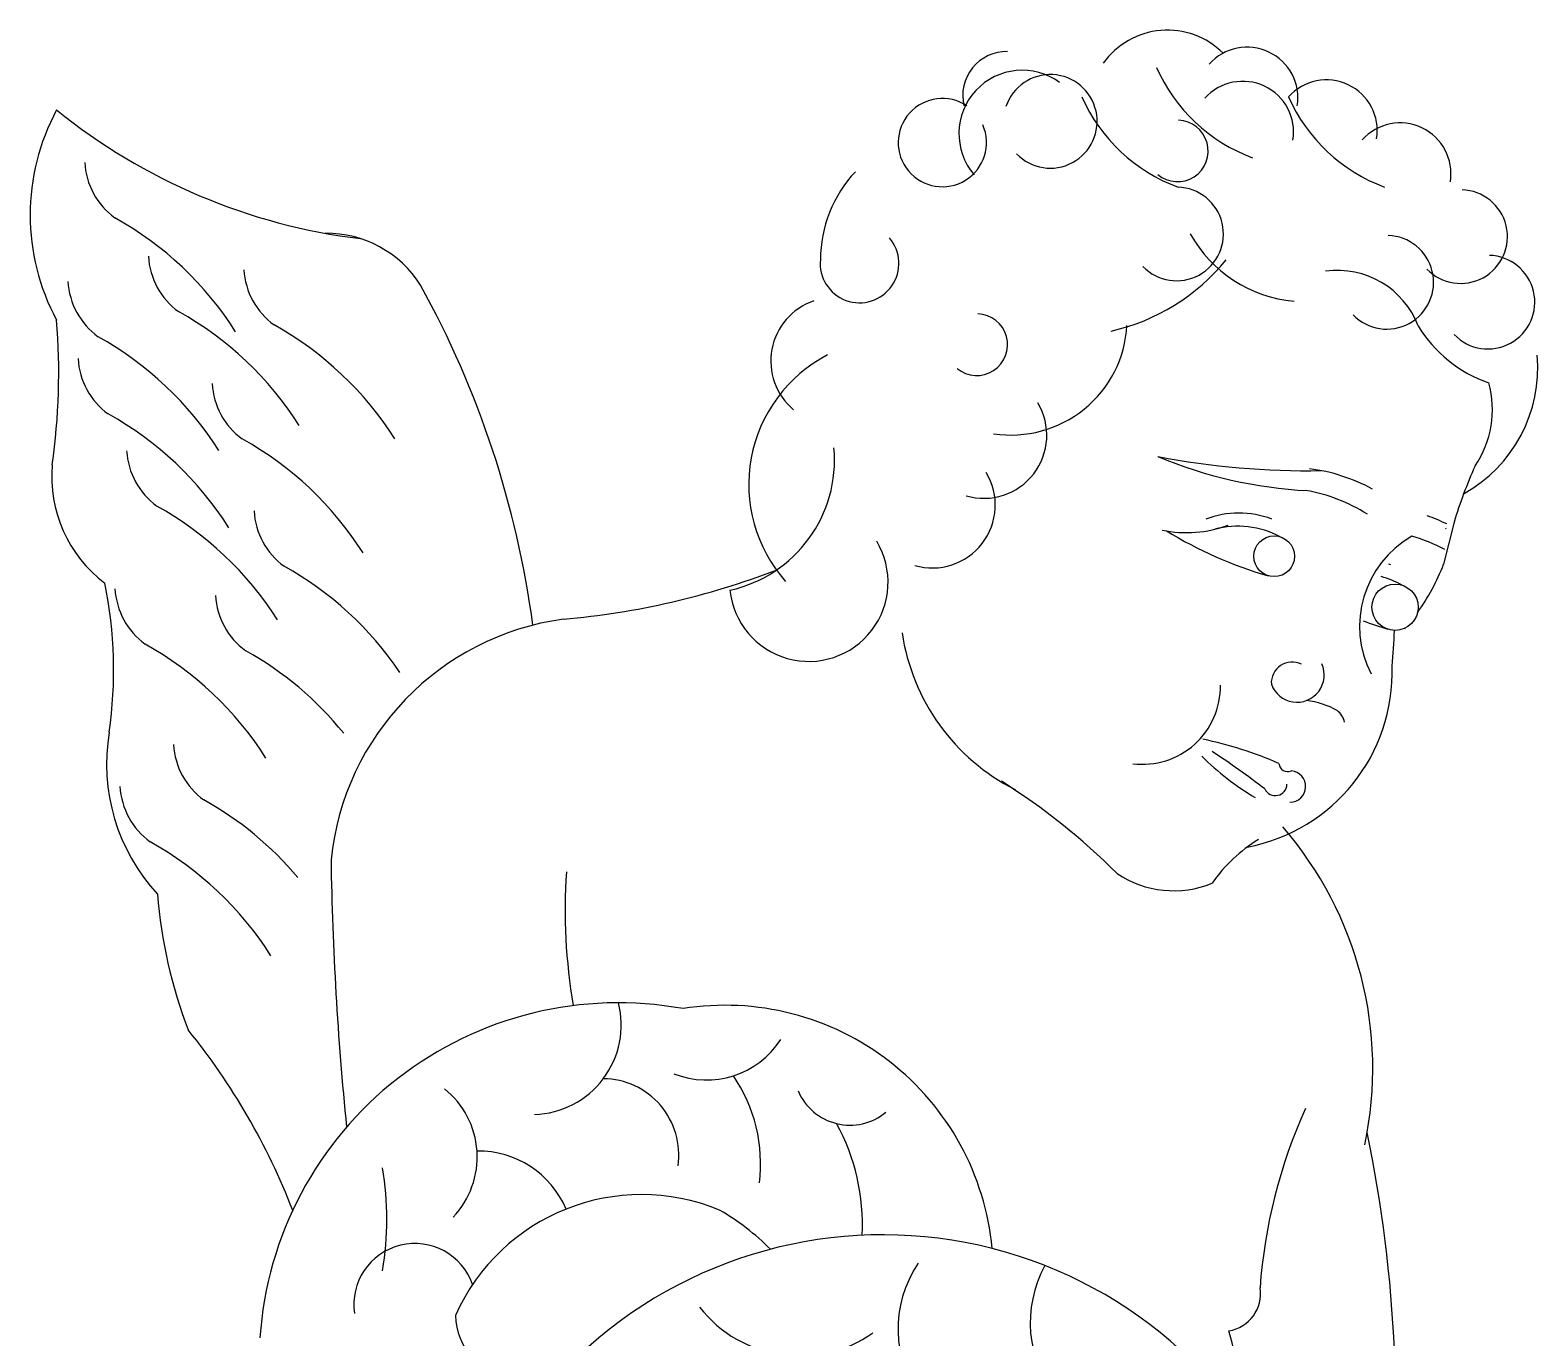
# Model space of a CAD drawing. Header units: inches. Extents: x 6.9 to 49.4, y 11.8 to 36.5.
# Drawn here: x 43.2812 to 43.3746, y 26.0121 to 26.0931 of the extents above; entities that cross this region are included whole.
import ezdxf

# ---------------------------------------------------------------- set-up
doc = ezdxf.new("R2010")
doc.units = ezdxf.units.IN
doc.header["$MEASUREMENT"] = 0
doc.layers.add('1', color=1, linetype='Continuous')

msp = doc.modelspace()

# ---------------------------------------------------------------- linework, layer by layer
at = {"layer": '1'}
msp.add_line((43.3694487386634, 26.06260755680638), (43.36880029391212, 26.06000509812226), dxfattribs=at)
for centre, radius in [((43.35830102723738, 26.06049923079923), 0.001263286595730996), ((43.36578852918645, 26.05733959485157), 0.001434297187708757)]:
    msp.add_circle(centre, radius, dxfattribs=at)
for centre, radius, start, end in [((43.35168336474052, 26.08821736745382), 0.004886276643862549, 45.06931349635477, 144.5525785100673), ((43.34173565197451, 26.08904665704837), 0.002736474240162027, 89.03711024595052, 193.4738921961266), ((43.35662334857223, 26.08890174744671), 0.003149194065769767, 350.9570671116953, 138.2564025305382), ((43.34268700590072, 26.086693493525), 0.003923563324128176, 53.74105956696184, 220.5829082933634), ((43.36061230444064, 26.09505949849632), 0.01051468764028458, 203.9279007213586, 249.6542639888599), ((43.34442874582199, 26.08745020385619), 0.002901106660742529, 223.8573073587574, 161.3915935695901), ((43.35635445665283, 26.08678328237808), 0.003149194065769767, 350.9570671116953, 138.2564025305382), ((43.36153973012878, 26.08687080819005), 0.003149194065769767, 350.9570671116953, 138.2564025305382), ((43.33773929814523, 26.08613395751241), 0.002736474240162027, 56.16104172384977, 23.59524383893891), ((43.35599684880761, 26.09323207142667), 0.01051468764028458, 203.9279007213586, 249.6542639888599), ((43.36880103547772, 26.09323215413975), 0.01051468764028458, 203.9279007213586, 249.6542639888599), ((43.2949825497595, 26.0816458255497), 0.0137687310579002, 151.7510215581649, 208.2489784418351), ((43.30613668288751, 26.11690205896526), 0.03698720418690987, 230.9876501133341, 263.0881698995725), ((43.35229838572157, 26.08562215713688), 0.001908011577483184, 230.4781899896101, 87.84986782417246), ((43.36610730367428, 26.08420377407243), 0.003149194065769767, 350.9570671116953, 138.2564025305382), ((43.28912767071923, 26.0851535457398), 0.004540554384552532, 183.1622512971354, 234.0708410800736), ((43.33822396376816, 26.07883814126332), 0.008044036094861698, 136.9322388919071, 179.6703785801784), ((43.35225470552867, 26.08047355610257), 0.002901106660742529, 223.8573073587574, 88.29431733626566), ((43.3698533233506, 26.08030690668171), 0.002901106660742529, 223.8573073587574, 88.29431733626566), ((43.27627296562022, 26.063186569437), 0.02093749386006193, 32.43835236520896, 60.8757750343028), ((43.29956486101909, 26.07360523929607), 0.006911803833770796, 32.32515087882852, 90.60643700548896), ((43.36022039645066, 26.08440841151538), 0.008126777239150203, 208.8360486166486, 265.1349719584766), ((43.36527757651819, 26.07747649544696), 0.002901106660742529, 223.8573073587574, 88.29431733626566), ((43.33260693403607, 26.07864835842998), 0.002438326720490162, 174.4443685925044, 40.62925310591766), ((43.29307531707635, 26.07933976357823), 0.004540554384552532, 183.1622512971354, 234.0708410800736), ((43.34538144923462, 26.08698107125316), 0.01283577247053259, 282.661569161768, 320.7751549749254), ((43.37154655836238, 26.07624619694912), 0.002901106660742529, 223.8573073587574, 88.29431733626566), ((43.28808998691564, 26.07778273068039), 0.004540554384552532, 183.1622512971354, 234.0708410800736), ((43.29899604527926, 26.07850922326112), 0.004540554384552532, 183.1622512971354, 234.0708410800736), ((43.36222061983025, 26.07285531277672), 0.005359310052805382, 21.05083393934896, 97.84947641211384), ((43.25270345786301, 26.0482026199236), 0.06020159218926152, 7.660517295448771, 28.90451513846726), ((43.2802206117445, 26.05737278726088), 0.02093749386006193, 32.43835236520896, 60.8757750343028), ((43.33105108447088, 26.07259748620642), 0.003942523586321195, 108.942666334227, 229.9805686891493), ((43.2423417167989, 26.07187086331329), 0.04064277684088091, 351.9338724098184, 4.598105274200884), ((43.28614133994741, 26.05654224695833), 0.02093749386006193, 32.43835236520896, 60.8757750343028), ((43.33987146897888, 26.0736095776149), 0.001908011577483184, 230.4781899896101, 87.84986782417246), ((43.34199666606909, 26.07520420681182), 0.00719229527628693, 261.3462152535629, 356.8078005531198), ((43.37434789983271, 26.07911333644666), 0.008339631349253689, 211.3030758391663, 250.7583390193005), ((43.2752352815838, 26.0558157543776), 0.02093749386006193, 32.43835236520896, 60.8757750343028), ((43.33479807248985, 26.06494322411096), 0.009055000167408922, 117.5067357465532, 221.5344480897102), ((43.36570546033507, 26.0721850861512), 0.00893258592685333, 299.0376964191358, 5.027486177579471), ((43.28871556210978, 26.07300021807101), 0.004540554384552532, 183.1622512971354, 234.0708410800736), ((43.29702296343347, 26.07144963062388), 0.004540554384552532, 183.1622512971354, 234.0708410800736), ((43.36566818368336, 26.06958393383617), 0.006158104143576235, 325.5578147989094, 15.59625068227007), ((43.27586085677793, 26.05103324176822), 0.02093749386006193, 32.43835236520896, 60.8757750343028), ((43.34030664272321, 26.0679931321422), 0.003903056697862501, 253.7844541274083, 30.92299736630953), ((43.28416825810162, 26.04948265432109), 0.02093749386006193, 32.43835236520896, 60.8757750343028), ((43.2917278104247, 26.06728956285884), 0.004540554384552532, 183.1622512971354, 234.0708410800736), ((43.3227898988658, 26.06646848798051), 0.008267148795408788, 282.4889400449788, 5.253219078971542), ((43.36182352903014, 26.09236115143655), 0.02783261095611109, 247.3335505324476, 266.9910390738699), ((43.36036729675433, 26.11504205149619), 0.04924412278627388, 259.1501589022408, 270.9788058460906), ((43.29081751362136, 26.0654394113874), 0.008267278509383844, 174.9437683997666, 233.0006470027971), ((43.3371135064186, 26.0636781166752), 0.003903056697862501, 253.7844541274083, 30.92299736630953), ((43.35911033747433, 26.05500078006959), 0.01100617895844071, 61.3602213713764, 82.75765310759809), ((43.39704987222975, 26.05434022840133), 0.02881269343188729, 155.9092814216988, 163.325539113568), ((43.35826440670242, 26.05376256920068), 0.01100617895844071, 58.11059672116755, 79.5080282987506), ((43.27887310509285, 26.04532258655605), 0.02093749386006193, 32.43835236520896, 60.8757750343028), ((43.29962013804069, 26.06356041844198), 0.004540554384552532, 183.1622512971354, 234.0708410800736), ((43.35612517271837, 26.05754283357897), 0.005635324611890955, 69.00357775911804, 111.3629038572198), ((43.36412238332158, 26.05262904264169), 0.01100617895844071, 63.75479650457714, 70.56983872006678), ((43.35287138077145, 26.06942519572409), 0.007459250716914333, 258.3332890608368, 290.2031232340221), ((43.3651741487225, 26.08426980750597), 0.02600750883392157, 238.6005471682115, 253.8425463808324), ((43.35604263309104, 26.05672100518792), 0.005635324611890955, 62.26493866123414, 104.6242646649864), ((43.37002935775271, 26.05615577544746), 0.006436228851053243, 119.7713951478462, 207.2453245087561), ((43.36376647304458, 26.05117230206748), 0.01100617895844071, 62.37450155540072, 73.81946335340288), ((43.40776933150081, 26.09251749957117), 0.04924412278627388, 217.9090225717054, 218.0038410080046), ((43.32946312197199, 26.05889402364052), 0.004910664291798216, 185.8095197762419, 31.04369517523188), ((43.28676543270884, 26.04159344213918), 0.02093749386006193, 34.00197528815248, 60.8757750343028), ((43.36157419651462, 26.04700536833048), 0.01356322928686806, 73.00542945102067, 73.63425889835393), ((43.35585008238157, 26.06506803273011), 0.0139047216360584, 324.6106682772987, 338.646796860708), ((43.25926420607319, 26.05343164968441), 0.02712206463208193, 351.8893126715244, 11.49545845451511), ((43.30998990757106, 26.10522180675549), 0.04880988795703376, 275.0192304756758, 290.9672378840143), ((43.36315488468571, 26.05309224707095), 0.006398176209559234, 61.3316334237715, 73.94380593589484), ((43.29100280048041, 26.05873198615815), 0.004540554384552532, 183.1622512971354, 234.0708410800736), ((43.29723483373126, 26.05831671599959), 0.004540554384552532, 183.1622512971354, 234.0708410800736), ((43.31653738327039, 26.03998820187486), 0.01676623446221292, 97.80570742533986, 174.168339679574), ((43.37403062826669, 26.08419729630192), 0.0295281347129464, 249.7419638920672, 252.9092411401327), ((43.35585008238157, 26.06506803273011), 0.0139047216360584, 319.3525554210614, 319.6498912933092), ((43.34815381120605, 26.05768495350572), 0.01305537934920054, 188.4701472974283, 243.1015108142127), ((43.31407146624004, 26.05816411023921), 0.05173015957959372, 355.0414135160816, 357.4978744620822), ((43.27814809514856, 26.03676500985535), 0.02093749386006193, 32.43835236520896, 60.8757750343028), ((43.28438012863224, 26.0363497396968), 0.02093749386006193, 39.02139718365663, 60.8757750343028), ((43.35458663294738, 26.05331509974281), 0.0110278586098336, 280.6568078579769, 1.962636528226751), ((43.35940929411625, 26.05265537779566), 0.001288686683178797, 63.068648317929, 184.1104562545466), ((43.35971045170626, 26.05314146882234), 0.001688696228819516, 200.0323287004333, 24.45468053324553), ((43.35013972108899, 26.05243730084409), 0.004830937573661018, 262.8613667792611, 0.9667868911526383), ((43.35973236269964, 26.04661600189071), 0.004976488574581352, 60.12518111161826, 83.42697281128044), ((43.36154615346057, 26.05002506047391), 0.00112398569646338, 10.05132591745242, 53.72421718666578), ((43.29788013829565, 26.04763706598102), 0.0119286285780995, 170.5036462748966, 222.6283676110295), ((43.29463765912404, 26.04907672484775), 0.004540554384552532, 183.1622512971354, 234.0708410800736), ((43.34874511698907, 26.02487697252151), 0.02482059682559445, 66.62369663625749, 78.06853441242652), ((43.36578294683894, 26.06014879736837), 0.01697630739778854, 225.157074298305, 239.3406073896462), ((43.32245597152686, 25.99983884988547), 0.05815342688538932, 52.66739948256484, 56.6027200537808), ((43.35914599572023, 26.04770587327154), 0.000554731147377511, 184.7160029659391, 293.114385401663), ((43.35927392894117, 26.04622781546574), 0.0009720191923905793, 270.2353648452867, 84.69700420909341), ((43.29131262332847, 26.04648105618913), 0.004540554384552532, 183.1622512971354, 234.0708410800736), ((43.31950479934638, 26.01175826947225), 0.04110957723310057, 45.02023349130163, 57.81910608146305), ((43.35837173324725, 26.04638917041963), 0.0007197419548348578, 205.5894178585188, 358.6715797519422), ((43.2817829537922, 26.02710974854496), 0.02093749386006193, 40.07529541320314, 60.8757750343028), ((43.36256042614294, 26.03455459840849), 0.009898953131298066, 121.9288565715934, 144.9715583414934), ((43.34158825550875, 26.02877786839168), 0.02282044179043072, 347.9944167641082, 40.91796449491572), ((43.27845791799663, 26.02451407988634), 0.02093749386006193, 32.43835236520896, 60.8757750343028), ((43.49124796085706, 26.0445407142172), 0.1914112452105429, 180.8528209203458, 185.8211674932514), ((43.34931395601196, 26.03855349013544), 0.03495103155859147, 176.0670764930598, 189.7209259564015), ((43.35207418098761, 26.04607777289426), 0.006307709970295245, 236.179921041848, 292.170637639041), ((43.31947343216924, 26.04199664823615), 0.03046763457086341, 184.5899238849437, 200.8736431765269), ((43.31766568266502, 26.0105635777211), 0.02226533021539739, 79.64236608250825, 176.1404123355111), ((43.31229886298714, 26.03144879698017), 0.005541431152246146, 271.715336475287, 14.42149028396801), ((43.32428085457249, 26.01606175062558), 0.01661099204019837, 5.314284353116925, 99.04720531589246), ((43.25898864122754, 26.0051235370404), 0.04125496320330377, 21.0830275725546, 39.09773705800465), ((43.32312202805368, 26.03352839752121), 0.005486141150781882, 248.303115025844, 327.171858263357), ((43.31668811573362, 26.0233998932447), 0.004719446060744772, 351.7882316229094, 89.51061980017892), ((43.31677686099609, 26.02284373121007), 0.00969893606708068, 353.0144080396136, 34.25510552489461), ((43.30350663957832, 26.02327826143961), 0.005410360373907611, 316.3073247639924, 51.32033363013306), ((43.3320131942415, 26.02874308394463), 0.003499232558601479, 203.1164759222043, 309.4858595452719), ((43.39019177972985, 26.01277457953917), 0.03285701494272785, 155.7194896365458, 175.8322084687421), ((43.319834080317, 26.01911019108162), 0.01294932704914144, 356.949923174506, 28.77381717954383), ((43.28212632544054, 26.00770349724122), 0.0836969689871851, 353.1051146361355, 11.78519448908585), ((43.30897203788808, 26.01770572040483), 0.005932788249579112, 23.18426136737613, 90.64725383145888), ((43.28525593460252, 26.01940870728073), 0.01806508359059862, 349.8468702012694, 10.15312979873067), ((43.31909597760713, 26.00832388738423), 0.01261393544248513, 67.4239210840762, 156.0376900679538), ((43.31673270187056, 26.00735690909574), 0.01452741521013663, 44.5731530238964, 60.26296224163049), ((43.30505363086885, 26.01412701304731), 0.003783659026264551, 19.08126153562, 188.4575614088734), ((43.33404309980286, 25.99102977112421), 0.0274212018362371, 19.69570413269369, 131.6855922762747), ((43.34232694192504, 26.01259040200172), 0.007338712741422402, 146.0695855389024, 286.7966791194261), ((43.35052019802568, 26.0129900189561), 0.007338712741422402, 151.0611816622582, 286.7966791194261), ((43.35512153108319, 26.0147930202868), 0.002329618465810791, 279.1763930531468, 9.126868880080542), ((43.31195256256213, 26.01360148347818), 0.004386087542168952, 182.0203315718931, 331.4918302444312), ((43.32890119219845, 26.01882649891855), 0.007887534809529381, 218.019800382039, 305.1374144986773), ((43.31564267005486, 26.00140055538874), 0.04136543919474067, 7.058997412026579, 15.55495580075612)]:
    msp.add_arc(centre, radius, start, end, dxfattribs=at)

doc.saveas('drawing.dxf')
